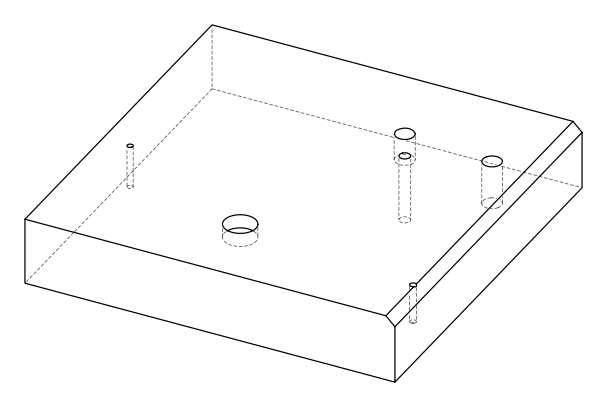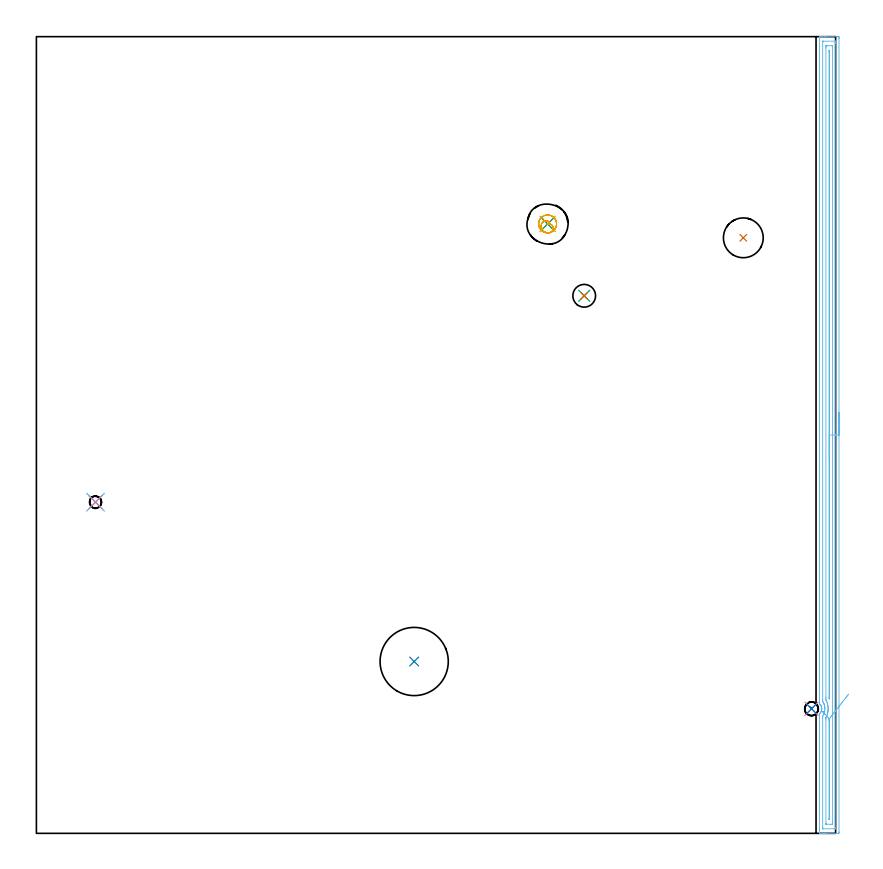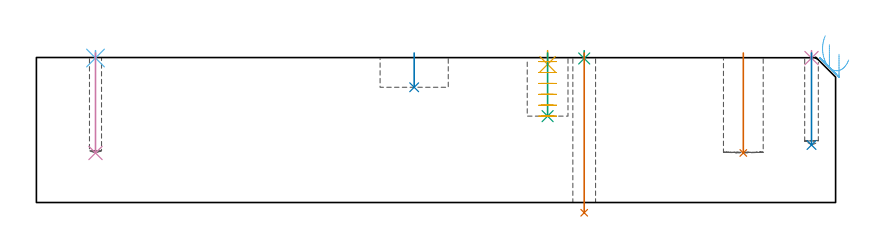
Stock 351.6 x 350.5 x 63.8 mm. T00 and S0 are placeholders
(PLAN: 12 operations, 8 tool changes, 13.6 min)
(1 INDEXABLE_INSERT_DRILL_BLIND_HOLE_FROM_SOLID | STEP1POCKET | NXT0302_006 | 0.18 min | 10039 mm3)
(2 INDEXABLE_INSERT_DRILL_BLIND_HOLE_FROM_SOLID_1 | STEP1POCKET_2 | UGT0302_009 | 0.06 min | 9254 mm3)
(3 SPOT_DRILL | STEP1HOLE | NXT0321_9005460120000 | 0.03 min | 0 mm3)
(4 SPOT_DRILL_1 | STEP1POCKET_1 | NXT0321_9005460120000 | 0.03 min | 1 mm3)
(5 SPOT_DRILL_2 | STEP1POCKET_3 | NXT0321_9005460120000 | 0.05 min | 185 mm3)
(6 SPOT_DRILL_3 | STEP1POCKET_4 | NXT0321_9005460120000 | 0.03 min | 8 mm3)
(7 DRILL_THROUGH_HOLE_INTO_CENTER | STEP1HOLE | UGT0301_032 | 0.28 min | 5015 mm3)
(8 DRILL_BLIND_HOLE_INTO_CENTER | STEP1POCKET_1 | UGT0301_025 | 0.16 min | 1076 mm3)
(9 DRILL_BLIND_HOLE_INTO_CENTER_1 | STEP1POCKET_3 | NXT0301_128 | 0.11 min | 2608 mm3)
(10 DRILL_BLIND_HOLE_INTO_CENTER_2 | STEP1POCKET_4 | NXT0301_024 | 0.18 min | 836 mm3)
(11 MILL_ROUGH_BLIND_HOLE_CONTOUR | STEP1POCKET_3 | NXT0201_013 | Spiral | 1.03 min | 3699 mm3)
(12 AREA_MILL | FG_CHAMFER_SURFACE | UGT0205_001 | 11.45 min | 12967 mm3)
(TOOL NXT0302_006 | Index. Insert Drill 17.5mm [880-D1750L25-05] | D17.5 PA176 FL88 Z2)
(TOOL UGT0302_009 | Indexable Insert Drill 30mm | D30 PA180 FL50 Z2)
(TOOL NXT0321_9005460120000 | NC Spot Drill, 142deg, 12mm, Carbide, Uncoated | D12 PA142 FL30 Z2)
(TOOL UGT0301_032 | Twist Drill 10 mm | D10 PA118 FL87 Z2)
(TOOL UGT0301_025 | Twist Drill 6 mm | D6 PA118 FL57 Z2)
(TOOL NXT0301_128 | Carbide Drill 12mm [861.1-1200-036A1-GP GC34] | D12 PA150 FL37.4 Z2)
(TOOL NXT0301_024 | Carbide Drill 5.3mm [860.1-0530-027A1-MM 2214] | D5.3 PA140 FL44 Z2)
(TOOL NXT0201_013 | ENDMILL 10mm | D10 FL30 Z4)
(TOOL UGT0205_001 | Chamfer Mill 20 x 3 x 45 deg. | D20 FL50 Z2)
(OP 1 INDEXABLE_INSERT_DRILL_BLIND_HOLE_FROM_SOLID)
G17 G21 G94 G90
T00 M6
G54
G17 G0 G90 X311. Y262. S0 M3
G43 Z73.8 H1
G94 G81 G98 Z21.8 F250. R65.8
G80
M5
M2
(OP 2 INDEXABLE_INSERT_DRILL_BLIND_HOLE_FROM_SOLID_1)
G17 G21 G94 G90
T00 M6
G54
G17 G0 G90 X166.2 Y75.6 S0 M3
G43 Z73.8 H0
G94 G81 G98 Z50.7 F250. R65.8
G80
M5
M2
(OP 3 SPOT_DRILL)
G17 G21 G94 G90
T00 M6
G54
G17 G0 G90 X241. Y236.5 S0 M3
G43 Z73.8 H0
G94 G81 G98 Z63.37 F250. R66.8
G80
M5
M2
(OP 4 SPOT_DRILL_1)
G17 G21 G94 G90
T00 M6
G54
G17 G0 G90 X341. Y54.8 S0 M3
G43 Z73.8 H0
G94 G81 G98 Z63.542 F250. R66.8
G80
M5
M2
(OP 5 SPOT_DRILL_2)
G17 G21 G94 G90
T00 M6
G54
G17 G0 G90 X224.9 Y268.1 S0 M3
G43 Z73.8 H0
G94 G81 G98 Z60.8 F250. R66.8
G80
M5
M2
(OP 6 SPOT_DRILL_3)
G17 G21 G94 G90
T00 M6
G54
G17 G0 G90 X26. Y145.7 S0 M3
G43 Z73.8 H0
G94 G81 G98 Z63.572 F250. R66.8
G80
M5
M2
(OP 7 DRILL_THROUGH_HOLE_INTO_CENTER)
G17 G21 G94 G90
T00 M6
G54
G17 G0 G90 X241. Y236.5 S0 M3
G43 Z73.8 H0
G94 G73 G98 Z-4.504 F250. Q9.758 R65.8
G80
M5
M2
(OP 8 DRILL_BLIND_HOLE_INTO_CENTER)
G17 G21 G94 G90
T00 M6
G54
G17 G0 G90 X341. Y54.8 S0 M3
G43 Z73.8 H0
G94 G81 G98 Z25.3 F250. R65.8
G80
M5
M2
(OP 9 DRILL_BLIND_HOLE_INTO_CENTER_1)
G17 G21 G94 G90
T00 M6
G54
G17 G0 G90 X224.9 Y268.1 S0 M3
G43 Z73.8 H1
G94 G81 G98 Z38. F250. R65.8
G80
M5
M2
(OP 10 DRILL_BLIND_HOLE_INTO_CENTER_2)
G17 G21 G94 G90
T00 M6
G54
G17 G0 G90 X26. Y145.7 S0 M3
G43 Z73.8 H1
G94 G81 G98 Z21.8 F250. R65.8
G80
M5
M2
(OP 11 MILL_ROUGH_BLIND_HOLE_CONTOUR)
G17 G21 G94 G90
T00 M6
G54
G17 G0 G90 X224.9 Y268.1 S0 M3
G43 Z73.8 H0
Z62.
G94 G3 X225.271 Y269.183 R0.605 F250.
X223.339 Y269.31 R1.729
X222.327 Y265.887 R2.604
X225.882 Y264.274 R3.115
X228.726 Y269.082 R3.95
X225.882 Y264.274 R-3.95
X227.304 Y266.678 R1.975
X224.9 Y268.1 R1.975
G0 Z57.2
G3 X225.271 Y269.183 R0.605
X223.339 Y269.31 R1.729
X222.327 Y265.887 R2.604
X225.882 Y264.274 R3.115
X228.726 Y269.082 R3.95
X225.882 Y264.274 R-3.95
X227.304 Y266.678 R1.975
X224.9 Y268.1 R1.975
G0 Z52.4
G3 X225.271 Y269.183 R0.605
X223.339 Y269.31 R1.729
X222.327 Y265.887 R2.604
X225.882 Y264.274 R3.115
X228.726 Y269.082 R3.95
X225.882 Y264.274 R-3.95
X227.304 Y266.678 R1.975
X224.9 Y268.1 R1.975
G0 Z47.6
G3 X225.271 Y269.183 R0.605
X223.339 Y269.31 R1.729
X222.327 Y265.887 R2.604
X225.882 Y264.274 R3.115
X228.726 Y269.082 R3.95
X225.882 Y264.274 R-3.95
X227.304 Y266.678 R1.975
X224.9 Y268.1 R1.975
G0 Z42.8
G3 X225.271 Y269.183 R0.605
X223.339 Y269.31 R1.729
X222.327 Y265.887 R2.604
X225.882 Y264.274 R3.115
X228.726 Y269.082 R3.95
X225.882 Y264.274 R-3.95
X227.304 Y266.678 R1.975
X224.9 Y268.1 R1.975
G0 Z38.
G3 X225.271 Y269.183 R0.605
X223.339 Y269.31 R1.729
X222.327 Y265.887 R2.604
X225.882 Y264.274 R3.115
X228.726 Y269.082 R3.95
X225.882 Y264.274 R-3.95
X227.304 Y266.678 R1.975
X224.9 Y268.1 R1.975
G0 Z73.8
M5
M2
(OP 12 AREA_MILL)
G17 G21 G94 G90
T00 M6
G54
G17 G0 G90 X353.1 Y185.25 S1061 M3
G43 Z73.8 H0
Z65.2
G94 G1 Y185.212 Z64.328 F250.
Y185.098 Z63.464
Y184.909 Z62.612
Y184.647 Z61.78
Y184.313 Z60.974
Y183.91 Z60.2
Y183.442 Z59.464
Y182.91 Z58.772
Y182.321 Z58.129
Y181.678 Z57.54
Y180.986 Z57.009
Y180.25 Z56.54
Y179.476 Z56.137
Y178.67 Z55.803
Y177.838 Z55.541
Y176.987 Z55.352
Y176.122 Z55.238
Y175.25 Z55.2
Y0.617
X353.098 Y0.25 Z55.201
X353.093 Y0.01 Z55.205
X352.738 Y0. Z55.559
X347.487 Z60.807
X346.946 Z61.351
X346.612 Z61.684
X346.071 Z62.225
X345.737 Z62.557
X344.776 Z63.523
X344.638 Z63.654
X344.614 Y0.001 Z63.678
X344.502 Y0.01 Z63.788
X344.5 Y0.17 Z63.8
Y52.426
X344.504 Y52.552 Z63.789
X344.579 Y52.642 Z63.717
X344.617 Y52.682 Z63.68
X344.862 Y52.973 Z63.435
X344.899 Y53.018 Z63.398
X345.137 Y53.385 Z63.161
X345.154 Y53.419 Z63.144
X345.244 Y53.6 Z63.056
X345.329 Y53.82 Z62.97
X345.398 Y54.047 Z62.902
X345.448 Y54.277 Z62.851
X345.459 Y54.362 Z62.838
X345.464 Y54.4 Z62.833
X345.476 Y54.5 Z62.817
Y54.51 Z62.816
X345.482 Y54.584 Z62.812
X345.485 Y54.659 Z62.804
X345.489 Y54.723 Z62.801
Y54.748
X345.487 Y54.808 Z62.798
X345.488 Y54.871 Z62.803
Y54.872
X345.486 Y54.946 Z62.804
X345.485 Y54.957
X345.482 Y55.003 Z62.81
X345.48 Y55.037 Z62.814
X345.473 Y55.106 Z62.819
X345.469 Y55.17 Z62.827
X345.432 Y55.399 Z62.867
X345.394 Y55.553 Z62.904
X345.376 Y55.625 Z62.922
X345.345 Y55.72 Z62.953
X345.304 Y55.846 Z62.994
X345.239 Y55.999 Z63.057
X345.213 Y56.063 Z63.083
X345.113 Y56.252 Z63.183
X345.09 Y56.294 Z63.205
X344.994 Y56.446 Z63.301
X344.95 Y56.515 Z63.346
X344.81 Y56.701 Z63.489
X344.792 Y56.724 Z63.507
X344.643 Y56.893 Z63.656
X344.618 Y56.921 Z63.68
X344.584 Y56.956 Z63.713
X344.504 Y57.042 Z63.79
X344.5 Y57.785 Z63.8
Y350.33
X344.502 Y350.49 Z63.788
X344.636 Y350.498 Z63.656
X344.776 Y350.5 Z63.523
X345.07 Z63.229
X345.737 Z62.557
X346.946 Z61.351
X347.487 Z60.807
X352.467 Z55.83
X352.738 Y350.497 Z55.559
X353.093 Y350.49 Z55.205
X353.098 Y350.25 Z55.201
X353.1 Y349.883 Z55.2
Y349.513
Y175.25
X351.686 Z56.614
X351.685 Y2.584 Z56.615
X351.684 Y2.403 Z56.616
X351.68 Y2.048 Z56.62
X351.679 Y2.012 Z56.621
X351.619 Y2.008 Z56.681
X351.514 Y2.003 Z56.786
X351.382 Y2.001 Z56.918
X346.131 Z62.169
X345.971 Y2.007 Z62.329
X345.941 Y2.01 Z62.359
X345.921 Y2.018 Z62.379
X345.92 Y2.053 Z62.38
X345.916 Y2.221 Z62.384
X345.915 Y2.403 Z62.385
X345.914 Y3.116 Z62.386
Y50.64
X345.916 Y51.35 Z62.384
X345.919 Y51.533 Z62.381
X345.921 Y51.618 Z62.379
X346.251 Y52.167 Z62.049
X346.382 Y52.426 Z61.918
X346.426 Y52.521 Z61.874
X346.612 Y52.997 Z61.688
X346.688 Y53.242 Z61.612
X346.708 Y53.319 Z61.592
X346.79 Y53.675 Z61.51
X346.841 Y53.979 Z61.459
X346.872 Y54.213 Z61.428
X346.902 Y54.811 Z61.398
X346.894 Y55.106 Z61.406
X346.867 Y55.417 Z61.433
X346.813 Y55.795 Z61.487
X346.774 Y55.999 Z61.526
X346.612 Y56.595 Z61.688
X346.525 Y56.848 Z61.775
X346.508 Y56.893 Z61.792
X346.428 Y57.081 Z61.872
X346.185 Y57.548 Z62.115
X346.044 Y57.786 Z62.256
X345.936 Y57.965 Z62.364
X345.921 Y58.011 Z62.379
X345.919 Y58.053 Z62.381
X345.916 Y58.142 Z62.384
X345.914 Y58.498 Z62.386
Y58.679
X345.915 Y347.916 Z62.385
X345.916 Y348.097 Z62.384
X345.92 Y348.452 Z62.38
X345.921 Y348.488 Z62.379
X345.98 Y348.492 Z62.32
X346.086 Y348.497 Z62.214
X346.218 Y348.5 Z62.082
X351.469 Y348.499 Z56.831
X351.629 Y348.494 Z56.671
X351.659 Y348.49 Z56.641
X351.679 Y348.483 Z56.621
X351.68 Y348.447 Z56.62
X351.684 Y348.279 Z56.616
X351.685 Y348.097 Z56.615
X351.686 Y347.384 Z56.614
Y175.25
X350.272 Z58.028
X350.271 Y4.921 Z58.029
X350.269 Y4.19 Z58.031
X350.267 Y4.032 Z58.033
X350.265 Y4.013 Z58.035
X350.251 Y4.01 Z58.049
X350.205 Y4.004 Z58.095
X350.113 Y4.002 Z58.187
X349.423 Y4. Z58.877
X347.673 Z60.627
X347.487 Z60.813
X347.425 Y4.001 Z60.875
X347.376 Y4.004 Z60.924
X347.344 Y4.01 Z60.956
X347.335 Y4.014 Z60.965
X347.334 Y4.029 Z60.966
X347.33 Y4.19 Z60.97
X347.329 Y4.352 Z60.971
Y49.908
X347.331 Y50.64 Z60.969
X347.333 Y50.797 Z60.967
X347.336 Y50.852 Z60.964
X347.36 Y50.903 Z60.94
X347.487 Y51.164 Z60.813
X347.604 Y51.414 Z60.696
X347.656 Y51.533 Z60.644
X347.857 Y52.049 Z60.443
X347.976 Y52.426 Z60.324
X348.061 Y52.734 Z60.239
X348.184 Y53.319 Z60.116
X348.21 Y53.475 Z60.09
X348.258 Y53.817 Z60.042
X348.293 Y54.213 Z60.007
X348.298 Y54.279 Z60.002
X348.313 Y54.681 Z59.987
Y55.106
X348.311 Y55.158 Z59.989
X348.277 Y55.591 Z60.023
X348.227 Y55.999 Z60.073
X348.205 Y56.16 Z60.095
X348.132 Y56.557 Z60.168
X348.046 Y56.893 Z60.254
X347.921 Y57.343 Z60.379
X347.77 Y57.786 Z60.53
X347.686 Y57.99 Z60.614
X347.487 Y58.424 Z60.813
X347.369 Y58.679 Z60.931
X347.335 Y58.763 Z60.965
X347.333 Y58.836 Z60.967
X347.329 Y59.572 Z60.971
Y59.734
Y345.579
X347.331 Y346.31 Z60.969
X347.333 Y346.468 Z60.967
X347.335 Y346.487 Z60.965
X347.349 Y346.491 Z60.951
X347.394 Y346.496 Z60.906
X347.487 Y346.498 Z60.813
X348.177 Y346.5 Z60.123
X349.927 Z58.373
X350.113 Z58.187
X350.175 Y346.499 Z58.125
X350.224 Y346.496 Z58.076
X350.256 Y346.49 Z58.044
X350.265 Y346.486 Z58.035
X350.266 Y346.471 Z58.034
X350.27 Y346.31 Z58.03
X350.271 Y346.148 Z58.029
X350.272 Y175.25 Z58.028
X348.857 Z59.443
Y59.397
X348.856 Y59.28 Z59.444
X348.854 Y59.202 Z59.446
X348.85 Y59.159 Z59.45
X348.849 Y59.161 Z59.451
X348.806 Y59.256 Z59.494
X348.75 Y59.4 Z59.55
X348.745 Y59.514 Z59.555
X348.744 Y59.572 Z59.556
X348.743 Y344.135 Z59.557
X348.744 Y344.194 Z59.556
X348.747 Y344.311 Z59.553
X348.755 Y344.49 Z59.545
X348.8 Y344.492 Z59.5
X348.845 Y344.49 Z59.455
X348.853 Y344.311 Z59.447
X348.856 Y344.194 Z59.444
X348.857 Y344.136 Z59.443
Y175.25
Y174.378 Z59.481
Y173.514 Z59.595
Y172.662 Z59.783
Y171.83 Z60.046
Y171.024 Z60.38
Y170.25 Z60.782
Y169.514 Z61.251
Y168.822 Z61.782
Y168.179 Z62.372
Y167.59 Z63.015
Y167.059 Z63.707
Y166.59 Z64.443
Y166.187 Z65.217
Y165.853 Z66.022
Y165.591 Z66.854
Y165.402 Z67.706
Y165.288 Z68.571
Y165.25 Z69.443
G0 Z73.8
X347.068 Y52.35
Z73.344
G1 X346.754 Y52.686 Z72.603
X346.484 Y52.974 Z71.825
X346.262 Y53.211 Z71.015
X346.09 Y53.396 Z70.18
X345.967 Y53.526 Z69.327
X345.896 Y53.602 Z68.461
X345.877 Y53.623 Z67.589
X345.909 Y53.588 Z66.718
X345.994 Y53.498 Z65.854
X346.129 Y53.353 Z65.004
X346.315 Y53.155 Z64.175
X346.55 Y52.904 Z63.373
X346.831 Y52.604 Z62.604
X347.157 Y52.256 Z61.874
X347.525 Y51.862 Z61.188
X347.933 Y51.427 Z60.551
X348.377 Y50.953 Z59.969
X348.854 Y50.443 Z59.446
X348.855 Z59.445
X348.856 Y50.409 Z59.444
X348.857 Y50.294 Z59.443
Y50.239
Y6.365
X348.856 Y6.306 Z59.444
X348.853 Y6.189 Z59.447
X348.845 Y6.01 Z59.455
X348.8 Y6.008 Z59.5
X348.755 Y6.01 Z59.545
X348.747 Y6.189 Z59.553
X348.744 Y6.306 Z59.556
X348.743 Y6.365 Z59.557
Y49.358
X348.744 Y49.746 Z59.556
X348.747 Y50.122 Z59.553
X348.75 Y50.185 Z59.55
X348.762 Y50.232 Z59.538
X348.805 Y50.338 Z59.495
X348.829 Y50.394 Z59.471
X348.851 Y50.439 Z59.449
X348.854 Y50.443 Z59.446
X349.325 Y51.042 Z59.02
X349.816 Y51.668 Z58.663
X350.325 Y52.316 Z58.376
X350.847 Y52.981 Z58.162
X351.379 Y53.659 Z58.022
X351.916 Y54.343 Z57.959
X352.455 Y55.029 Z57.971
X352.991 Y55.712 Z58.059
X353.52 Y56.386 Z58.223
X354.038 Y57.046 Z58.46
X354.542 Y57.688 Z58.77
X355.027 Y58.305 Z59.15
X355.489 Y58.895 Z59.597
X355.926 Y59.451 Z60.107
X356.334 Y59.971 Z60.677
X356.709 Y60.449 Z61.303
X357.05 Y60.883 Z61.979
X357.353 Y61.268 Z62.7
G0 Z73.8
M5
M2
